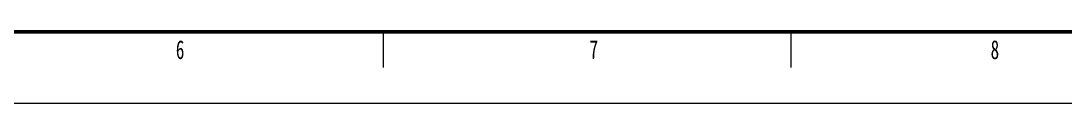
# Model space of a CAD drawing. Header units: millimetres. Extents: x 0 to 597, y 0 to 420.
# Drawn here: x 304.8 to 450.9, y 0 to 10 of the extents above; entities that cross this region are included whole.
import ezdxf

# ---------------------------------------------------------------- set-up
doc = ezdxf.new("R2010")
doc.units = ezdxf.units.MM
doc.layers.add('SLD-0', color=7, linetype='Continuous')
doc.styles.add('SLDTEXTSTYLE0', font='TXT', dxfattribs={"width": 0.663})

msp = doc.modelspace()

# ---------------------------------------------------------------- linework, layer by layer
at = {"layer": 'SLD-0', "lineweight": 50}
msp.add_line((10, 10), (587, 10), dxfattribs=at)
at = {"layer": 'SLD-0', "lineweight": 18}
for p, q in [((355.5, 10), (355.5, 5)), ((412.5, 10), (412.5, 5)), ((0, 0), (597, 0))]:
    msp.add_line(p, q, dxfattribs=at)

# ---------------------------------------------------------------- texts
at = {"layer": 'SLD-0', "char_height": 2.65, "attachment_point": 2, "style": 'SLDTEXTSTYLE0'}
for s, insert in [('6', (327.07, 8.84)), ('8', (441.07, 8.84)), ('7', (384.95, 8.84))]:
    msp.add_mtext(s, dxfattribs=dict(at, insert=insert))

doc.saveas('drawing.dxf')
